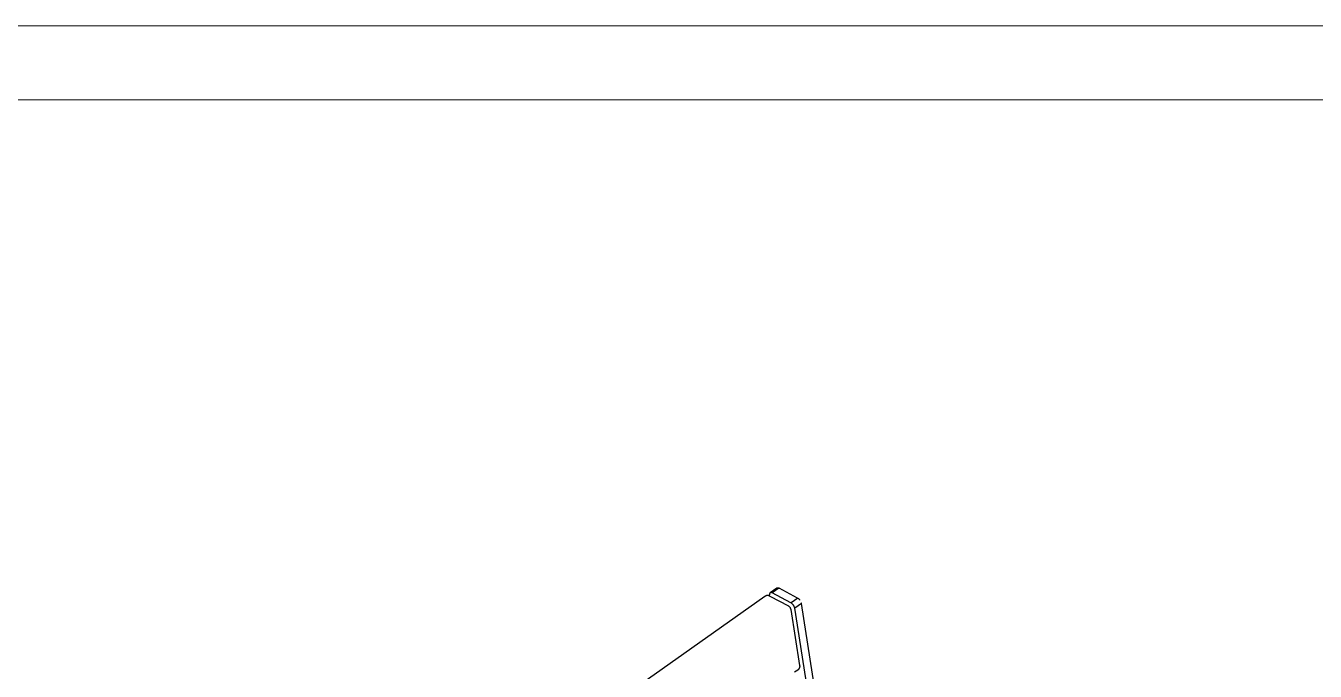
# Model space of a CAD drawing. Header units: inches. Extents: x -1859 to 3548, y -492 to 3516.
# Drawn here: x 844 to 2196, y 2839 to 3516 of the extents above; entities that cross this region are included whole.
import ezdxf

# ---------------------------------------------------------------- set-up
doc = ezdxf.new("R2010")
doc.units = ezdxf.units.IN
doc.header["$MEASUREMENT"] = 0
doc.layers.add('tabelka', color=155, linetype='Continuous')

msp = doc.modelspace()

# ---------------------------------------------------------------- linework, layer by layer
for p, q in [((1624, 2920.4), (1623.9, 2920.1)), ((1623.9, 2920.1), (1623.9, 2919.9)), ((1623.9, 2919.9), (1623.9, 2919.6)), ((1623.9, 2919.6), (1623.9, 2919.3)), ((1624.1, 2920.6), (1624, 2920.4)), ((1624.2, 2920.8), (1624.1, 2920.6)), ((1624.3, 2920.9), (1624.2, 2920.8)), ((1624.4, 2921.1), (1624.3, 2920.9)), ((1624.6, 2921.2), (1624.4, 2921.1)), ((1624.7, 2921.3), (1624.6, 2921.2)), ((1631.6, 2926.2), (1624.7, 2921.3)), ((1624.9, 2921.4), (1624.7, 2921.3)), ((1625.1, 2921.5), (1624.9, 2921.4)), ((1625.3, 2921.5), (1625.1, 2921.5)), ((1625.5, 2921.5), (1625.3, 2921.5)), ((1625.8, 2921.4), (1625.5, 2921.5)), ((1626, 2921.4), (1625.8, 2921.4)), ((1626.3, 2921.3), (1626, 2921.4)), ((1626.6, 2921.2), (1626.3, 2921.3)), ((1633.6, 2926.2), (1626.6, 2921.2)), ((1626.8, 2921.1), (1626.6, 2921.2)), ((1646.3, 2910.7), (1626.8, 2921.1)), ((1631.6, 2926.2), (1631.8, 2926.3)), ((1631.8, 2926.3), (1632, 2926.4)), ((1632, 2926.4), (1632.1, 2926.4)), ((1632.1, 2926.4), (1632.2, 2926.5)), ((1632.4, 2926.5), (1632.6, 2926.5)), ((1632.6, 2926.5), (1632.9, 2926.4)), ((1633.6, 2926.2), (1633.4, 2926.3)), ((1633.6, 2926.2), (1633.9, 2926.1)), ((1653.4, 2915.7), (1633.9, 2926.1)), ((1619, 2917.5), (1170.3, 2600.2)), ((1619.2, 2917.6), (1619, 2917.5)), ((1619.2, 2917.6), (1619.3, 2917.7)), ((1619.5, 2917.8), (1619.3, 2917.7)), ((1619.7, 2917.9), (1619.5, 2917.8)), ((1620, 2918), (1619.7, 2917.9)), ((1620.2, 2918.1), (1620, 2918)), ((1620.4, 2918.2), (1620.2, 2918.1)), ((1620.4, 2918.2), (1620.5, 2918.2)), ((1620.7, 2918.2), (1620.5, 2918.2)), ((1620.9, 2918.3), (1620.7, 2918.2)), ((1621.2, 2918.3), (1620.9, 2918.3)), ((1621.4, 2918.4), (1621.2, 2918.3)), ((1621.6, 2918.4), (1621.4, 2918.4)), ((1621.7, 2918.4), (1621.6, 2918.4)), ((1621.8, 2918.4), (1621.7, 2918.4)), ((1621.9, 2918.4), (1621.8, 2918.4)), ((1622.2, 2918.4), (1621.9, 2918.4)), ((1622.4, 2918.4), (1622.2, 2918.4)), ((1622.7, 2918.3), (1622.4, 2918.4)), ((1622.9, 2918.3), (1622.7, 2918.3)), ((1623, 2918.2), (1622.9, 2918.3)), ((1623.3, 2918.2), (1623, 2918.2)), ((1623.5, 2918.1), (1623.3, 2918.2)), ((1623.7, 2918), (1623.5, 2918.1)), ((1623.9, 2917.9), (1623.7, 2918)), ((1624, 2919), (1623.9, 2919.3)), ((1624.2, 2917.8), (1623.9, 2917.9)), ((1624.2, 2917.8), (1624, 2919)), ((1624.2, 2917.8), (1643.7, 2907.5)), ((1643.7, 2907.5), (1643.9, 2907.4)), ((1643.9, 2907.4), (1644.1, 2907.2)), ((1644.1, 2907.2), (1644.3, 2907.1)), ((1644.5, 2906.9), (1644.3, 2907.1)), ((1644.5, 2906.9), (1644.7, 2906.8)), ((1644.9, 2906.6), (1644.7, 2906.8)), ((1644.9, 2906.6), (1645, 2906.4)), ((1645.2, 2906.2), (1645, 2906.4)), ((1645.2, 2906.2), (1645.4, 2906)), ((1645.5, 2905.8), (1645.4, 2906)), ((1646.6, 2910.6), (1646.3, 2910.7)), ((1653.7, 2915.6), (1646.6, 2910.6)), ((1646.9, 2910.4), (1646.6, 2910.6)), ((1647.2, 2910.2), (1646.9, 2910.4)), ((1647.4, 2910), (1647.2, 2910.2)), ((1647.7, 2909.7), (1647.4, 2910)), ((1648, 2909.5), (1647.7, 2909.7)), ((1648.2, 2909.2), (1648, 2909.5)), ((1648.5, 2908.9), (1648.2, 2909.2)), ((1648.7, 2908.6), (1648.5, 2908.9)), ((1649, 2908.3), (1648.7, 2908.6)), ((1649.2, 2907.9), (1649, 2908.3)), ((1649.4, 2907.6), (1649.2, 2907.9)), ((1649.6, 2907.3), (1649.4, 2907.6)), ((1649.8, 2906.9), (1649.6, 2907.3)), ((1649.9, 2906.6), (1649.8, 2906.9)), ((1650.1, 2906.3), (1649.9, 2906.6)), ((1650.2, 2905.9), (1650.1, 2906.3)), ((1657.5, 2909.9), (1650.4, 2905)), ((1653.4, 2915.7), (1653.7, 2915.6)), ((1653.7, 2915.6), (1654, 2915.4)), ((1654, 2915.4), (1654.2, 2915.2)), ((1654.2, 2915.2), (1654.5, 2915)), ((1654.5, 2915), (1654.8, 2914.7)), ((1655.1, 2914.5), (1654.8, 2914.7)), ((1655.3, 2914.2), (1655.1, 2914.5)), ((1655.6, 2913.9), (1655.3, 2914.2)), ((1655.8, 2913.6), (1655.6, 2913.9)), ((1657.1, 2911.3), (1657, 2911.6)), ((1657.4, 2910.3), (1657.4, 2910.6)), ((1657.5, 2909.9), (1657.4, 2910.3)), ((1675.6, 2795), (1657.5, 2909.9)), ((1645.5, 2905.8), (1645.7, 2905.6)), ((1645.8, 2905.3), (1645.7, 2905.6)), ((1645.8, 2905.3), (1645.9, 2905.1)), ((1646, 2904.8), (1645.9, 2905.1)), ((1646, 2904.8), (1646.1, 2904.6)), ((1646.2, 2904.3), (1646.1, 2904.6)), ((1646.3, 2904), (1646.2, 2904.3)), ((1646.3, 2904), (1646.3, 2903.7)), ((1646.3, 2903.7), (1655.5, 2845)), ((1650.3, 2905.6), (1650.2, 2905.9)), ((1650.4, 2905.3), (1650.3, 2905.6)), ((1650.4, 2905.3), (1650.4, 2905)), ((1668.9, 2787.7), (1650.4, 2905)), ((1653.5, 2840.2), (1650.2, 2837.9)), ((1653.7, 2840.4), (1653.5, 2840.2)), ((1653.8, 2840.5), (1653.7, 2840.4)), ((1654, 2840.7), (1653.8, 2840.5)), ((1654.2, 2840.8), (1654, 2840.7)), ((1654.3, 2841), (1654.2, 2840.8)), ((1654.5, 2841.2), (1654.3, 2841)), ((1654.6, 2841.4), (1654.5, 2841.2)), ((1654.8, 2841.6), (1654.6, 2841.4)), ((1654.9, 2841.8), (1654.8, 2841.6)), ((1655, 2842.1), (1654.9, 2841.8)), ((1655.1, 2842.3), (1655, 2842.1)), ((1655.3, 2842.5), (1655.1, 2842.3)), ((1655.4, 2843.1), (1655.3, 2842.8)), ((1655.3, 2842.8), (1655.3, 2842.5)), ((1655.5, 2843.3), (1655.4, 2843.1)), ((1655.5, 2845), (1655.6, 2844.7)), ((1655.6, 2843.9), (1655.5, 2843.6)), ((1655.5, 2843.6), (1655.5, 2843.3)), ((1655.6, 2844.7), (1655.6, 2844.4)), ((1655.6, 2844.4), (1655.6, 2844.1)), ((1655.6, 2844.1), (1655.6, 2843.9))]:
    msp.add_line(p, q)
at = {"layer": 'tabelka', "lineweight": 5}
for points in [[(-1858.8, 3515.6), (3547.5, 3515.6), (3547.5, -492), (-1858.8, -492)], [(-1781.4, 3438.2), (3470.1, 3438.2), (3470.1, -414.6), (-1781.4, -414.6)]]:
    msp.add_lwpolyline(points, close=True, dxfattribs=at)

doc.saveas('drawing.dxf')
